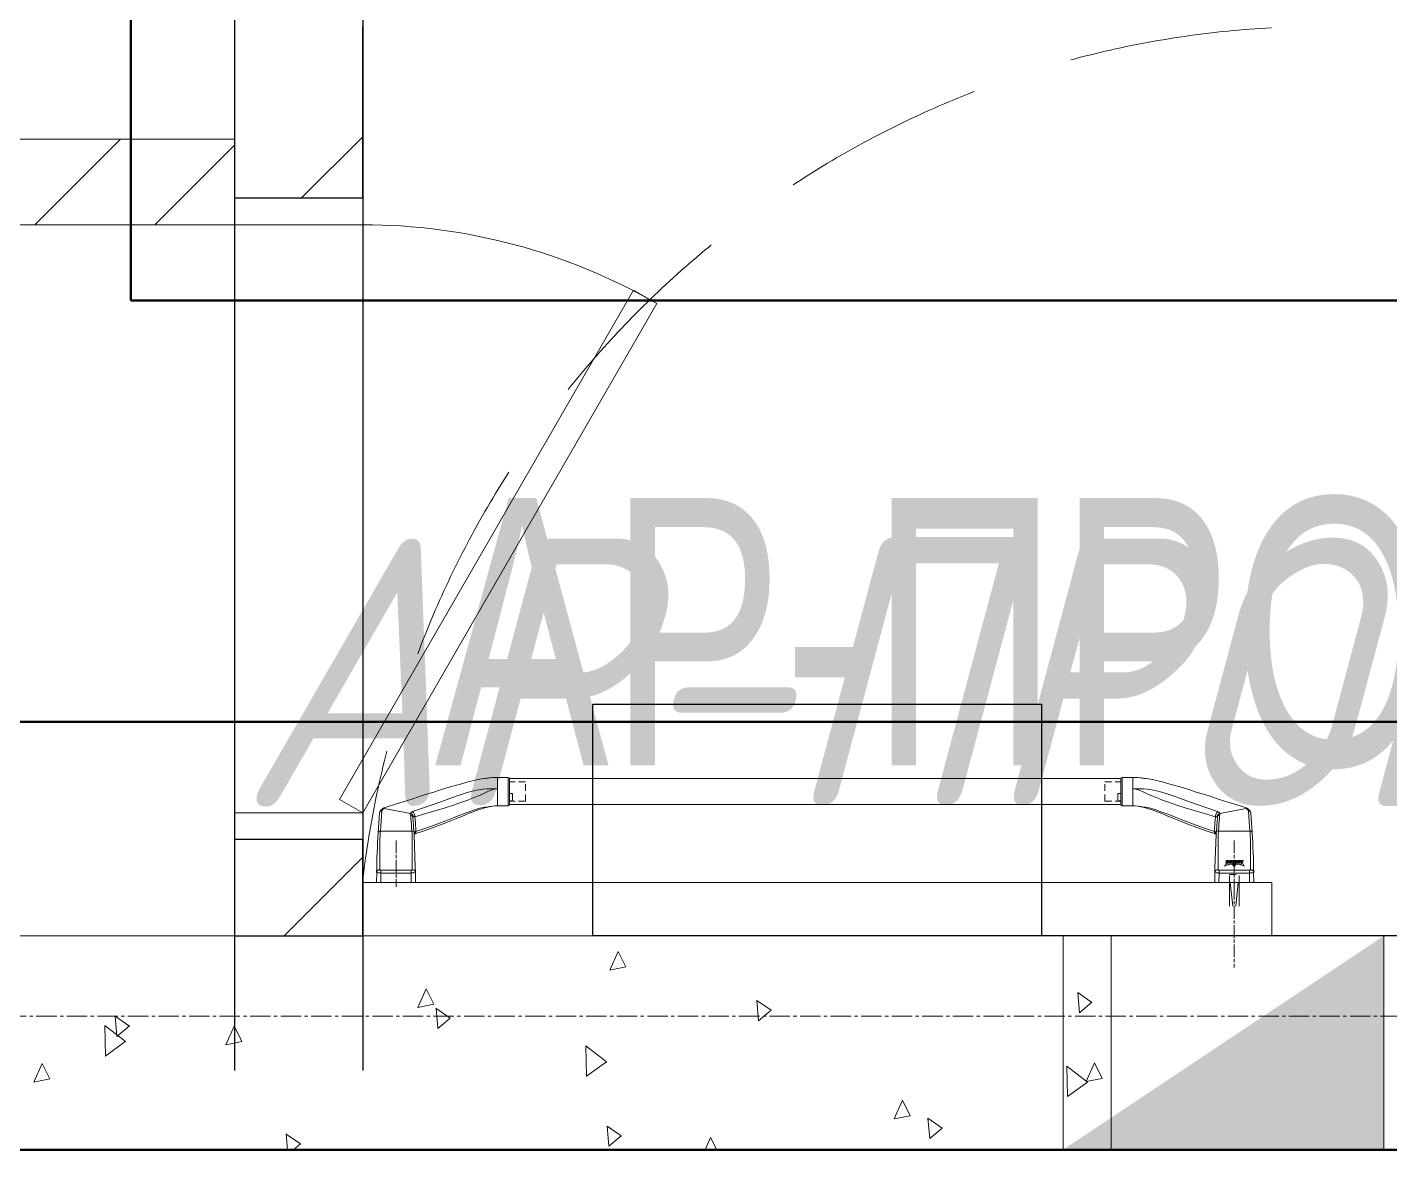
# Model space of a CAD drawing. Header units: millimetres. Extents: x -7155 to 483283, y -227682 to 148426.
# Drawn here: x 13306 to 14581, y 68575 to 69625 of the extents above; entities that cross this region are included whole.
import ezdxf
from ezdxf.enums import TextEntityAlignment as Align

# ---------------------------------------------------------------- set-up
doc = ezdxf.new("R2010")
doc.units = ezdxf.units.MM
for name, pattern in [('CENTER2', [28.575, 19.05, -3.175, 3.175, -3.175]), ('CENTERLINE', [30, 12, -1.5, 3, -1.5, 12]), ('DASHED', [19.05, 12.7, -6.35]), ('HIDDEN', [9.525, 6.35, -3.175])]:
    doc.linetypes.add(name, pattern=pattern)
for name, color, linetype, lineweight in [('АР_Двери_внутренние_антипаника', 7, 'Continuous', 0), ('АР_Стены кирпич', 32, 'Continuous', 25), ('АР_Стены ПЕНОблок', 52, 'Continuous', 20), ('АР_Штриховка', 8, 'Continuous', 0), ('Двери кабины', 252, 'Continuous', 0), ('СС_Отверстия', 72, 'Continuous', 9)]:
    doc.layers.add(name, color=color, linetype=linetype, lineweight=lineweight)
for name, color, linetype, lineweight, true_color in [('АР_Оси_РД_100', 7, 'Continuous', 0, 0x525252), ('МАГНИТЫ', 7, 'Continuous', 0, 0xd100d1), ('РД_Витраж_вн', 7, 'Continuous', 25, 0x148aff), ('РД_Оси_100', 7, 'Continuous', 0, 0x525252)]:
    doc.layers.add(name, color=color, linetype=linetype, lineweight=lineweight, true_color=true_color)
for name, color, linetype, lineweight, plot in [('КР_Балки-0.5', 60, 'Continuous', 50, False), ('РД_Проем', 230, 'Continuous', 0, False), ('РД_проем_инж перемыч_подсчет', 50, 'Continuous', 30, False)]:
    doc.layers.add(name, color=color, linetype=linetype, lineweight=lineweight, plot=plot)
doc.styles.add('Arial0', font='arial.ttf')
doc.styles.add('ккк', font='isocpeur.ttf', dxfattribs={"width": 0.85, "oblique": 15})

# ---------------------------------------------------------------- blocks, each defined once
blk = doc.blocks.new('СОШ_2200_АР_ОСИ_М100_28.05.24')
at = {"layer": 'АР_Оси_РД_100', "linetype": 'CENTER2'}
blk.add_lwpolyline([(95715.503, 68700), (-5454.958, 68700), (-5954.958, 68850)], dxfattribs=at)

msp = doc.modelspace()

# ---------------------------------------------------------------- hatches: boundary and pattern name
at = {"layer": 'СС_Отверстия', "linetype": 'Continuous', "lineweight": 5, "true_color": 0x000000}
for points in [[(14575, 68575), (14575, 68775), (14425, 68675)], [(14275, 68575), (14575, 68575), (14425, 68675)]]:
    msp.add_hatch(color=18, dxfattribs=at).paths.add_polyline_path(points, flags=0)

# ---------------------------------------------------------------- linework, layer by layer
at = {"color": 1, "lineweight": 50}
msp.add_lwpolyline([(27133, 71160), (27133, 69369), (13403, 69369), (13403, 88961)], dxfattribs=at)
at = {"layer": 'АР_Двери_внутренние_антипаника', "color": 18, "linetype": 'Continuous', "true_color": 0x000000}
for p, q in [((13714.5, 68917.9), (13711.4, 68917)), ((13717.3, 68918.6), (13714.5, 68917.9)), ((13719.5, 68919.2), (13717.3, 68918.6)), ((13721.4, 68919.6), (13719.5, 68919.2)), ((13723.6, 68920.2), (13721.4, 68919.6)), ((13726.4, 68920.8), (13723.6, 68920.2)), ((13729.7, 68921.5), (13726.4, 68920.8)), ((13733.4, 68922.1), (13729.7, 68921.5)), ((13734.7, 68922.3), (13733.4, 68922.1)), ((13736, 68922.5), (13734.7, 68922.3)), ((13737.2, 68922.6), (13736, 68922.5)), ((13738.3, 68922.7), (13737.2, 68922.6)), ((13739.4, 68922.9), (13738.3, 68922.7)), ((13741.4, 68923), (13739.4, 68922.9)), ((13746.2, 68923.1), (13741.4, 68923)), ((13746.2, 68912.5), (13746.2, 68923.1)), ((13756.2, 68923.1), (13746.2, 68923.1)), ((13756.2, 68923.1), (13746.2, 68923.1)), ((13756.2, 68912.5), (13756.2, 68923.1)), ((13757.2, 68922.1), (13757.2, 68911.9)), ((13757.2, 68922.1), (14329.2, 68922.1)), ((14329.2, 68922.1), (14329.2, 68911.9)), ((14330.2, 68912.5), (14330.2, 68923.1)), ((14330.2, 68923.1), (14340.2, 68923.1)), ((14330.2, 68923.1), (14340.2, 68923.1)), ((14340.2, 68923.1), (14345, 68923)), ((14340.2, 68912.5), (14340.2, 68923.1)), ((14345, 68923), (14346.9, 68922.9)), ((14346.9, 68922.9), (14348, 68922.7)), ((14348, 68922.7), (14349.2, 68922.6)), ((14349.2, 68922.6), (14350.4, 68922.5)), ((14350.4, 68922.5), (14351.6, 68922.3)), ((14351.6, 68922.3), (14353, 68922.1)), ((14353, 68922.1), (14356.7, 68921.5)), ((14356.7, 68921.5), (14359.9, 68920.8)), ((14359.9, 68920.8), (14362.7, 68920.2)), ((14362.7, 68920.2), (14365, 68919.6)), ((14365, 68919.6), (14366.9, 68919.2)), ((14366.9, 68919.2), (14369.1, 68918.6)), ((14369.1, 68918.6), (14371.8, 68917.9)), ((14371.8, 68917.9), (14375, 68917)), ((13674.8, 68905.8), (13667.9, 68903.6)), ((13681, 68907.8), (13674.8, 68905.8)), ((13686.6, 68909.5), (13681, 68907.8)), ((13691.7, 68911.1), (13686.6, 68909.5)), ((13697.8, 68913), (13691.7, 68911.1)), ((13703.1, 68914.6), (13697.8, 68913)), ((13701.5, 68903.6), (13708.5, 68906.1)), ((13707.6, 68915.9), (13703.1, 68914.6)), ((13711.4, 68917), (13707.6, 68915.9)), ((13708.5, 68906.1), (13715, 68908.2)), ((13715, 68908.2), (13721.1, 68910)), ((13721.1, 68910), (13726.8, 68911.3)), ((13729.2, 68906.4), (13724, 68904.3)), ((13726.8, 68911.3), (13732.3, 68912.1)), ((13733.9, 68908.5), (13729.2, 68906.4)), ((13732.3, 68912.1), (13736.2, 68912.4)), ((13737.1, 68909.9), (13733.9, 68908.5)), ((13736.2, 68912.4), (13739.8, 68912.5)), ((13740.1, 68911.3), (13737.1, 68909.9)), ((13739.8, 68912.5), (13743.1, 68912.5)), ((13743.1, 68912.2), (13740.1, 68911.3)), ((13746.2, 68912.5), (13743.1, 68912.2)), ((13743.1, 68912.5), (13746.2, 68912.5)), ((13746.2, 68896.8), (13746.2, 68912.5)), ((13756.2, 68896.7), (13756.2, 68912.5)), ((13757.2, 68911.9), (13757.2, 68897.7)), ((14329.2, 68911.9), (14329.2, 68897.7)), ((14330.2, 68896.7), (14330.2, 68912.5)), ((14340.2, 68912.5), (14343.2, 68912.2)), ((14343.3, 68912.5), (14340.2, 68912.5)), ((14340.2, 68896.8), (14340.2, 68912.5)), ((14343.2, 68912.2), (14346.3, 68911.3)), ((14346.6, 68912.5), (14343.3, 68912.5)), ((14346.3, 68911.3), (14349.3, 68909.9)), ((14350.2, 68912.4), (14346.6, 68912.5)), ((14349.3, 68909.9), (14352.5, 68908.5)), ((14354.1, 68912.1), (14350.2, 68912.4)), ((14352.5, 68908.5), (14357.2, 68906.4)), ((14359.5, 68911.3), (14354.1, 68912.1)), ((14357.2, 68906.4), (14362.4, 68904.3)), ((14365.3, 68910), (14359.5, 68911.3)), ((14371.4, 68908.2), (14365.3, 68910)), ((14377.9, 68906.1), (14371.4, 68908.2)), ((14375, 68917), (14378.8, 68915.9)), ((14384.9, 68903.6), (14377.9, 68906.1)), ((14378.8, 68915.9), (14383.3, 68914.6)), ((14383.3, 68914.6), (14388.5, 68913)), ((14388.5, 68913), (14394.7, 68911.1)), ((14394.7, 68911.1), (14399.7, 68909.5)), ((14399.7, 68909.5), (14405.3, 68907.8)), ((14405.3, 68907.8), (14411.6, 68905.8)), ((14411.6, 68905.8), (14418.5, 68903.6)), ((13636.6, 68892.2), (13635.9, 68890.7)), ((13638.4, 68893.9), (13636.6, 68892.2)), ((13638, 68892.3), (13637.8, 68891.7)), ((13638.6, 68893), (13638, 68892.3)), ((13640.1, 68894.8), (13638.4, 68893.9)), ((13638.5, 68894), (13638.4, 68893.9)), ((13639.3, 68894.2), (13638.5, 68894)), ((13640.1, 68894.1), (13638.6, 68893)), ((13640.1, 68894.1), (13639.3, 68894.2)), ((13642, 68895.4), (13640.1, 68894.8)), ((13664.6, 68889.4), (13640.1, 68894.1)), ((13651.5, 68898.4), (13642, 68895.4)), ((13660.1, 68901.1), (13651.5, 68898.4)), ((13667.9, 68903.6), (13660.1, 68901.1)), ((13666.7, 68891.2), (13676.8, 68894.6)), ((13676.8, 68894.6), (13685.9, 68897.8)), ((13688.6, 68892.2), (13679.2, 68889.4)), ((13685.9, 68897.8), (13694, 68900.8)), ((13697.1, 68894.7), (13688.6, 68892.2)), ((13694, 68900.8), (13701.5, 68903.6)), ((13704.8, 68897.2), (13697.1, 68894.7)), ((13711.8, 68899.7), (13704.8, 68897.2)), ((13718.2, 68902), (13711.8, 68899.7)), ((13724, 68904.3), (13718.2, 68902)), ((13718.8, 68890.8), (13724.6, 68892.8)), ((13723.3, 68891), (13727.1, 68892.4)), ((13724.6, 68892.8), (13729.7, 68894.3)), ((13727.1, 68892.4), (13731.2, 68893.8)), ((13729.7, 68894.3), (13734.3, 68895.3)), ((13731.2, 68893.8), (13735.6, 68895.1)), ((13734.3, 68895.3), (13737.4, 68895.7)), ((13735.6, 68895.1), (13740, 68896.1)), ((13737.4, 68895.7), (13740.3, 68896.2)), ((13739.9, 68896), (13741.4, 68896.3)), ((13741.4, 68896.3), (13743.7, 68896.6)), ((13746.2, 68896.7), (13743.7, 68896.6)), ((13746.2, 68896.7), (13746.2, 68896.8)), ((13746.2, 68896.7), (13756.2, 68896.7)), ((13757.2, 68897.7), (14329.2, 68897.7)), ((14340.2, 68896.7), (14330.2, 68896.7)), ((14340.2, 68896.7), (14340.2, 68896.8)), ((14340.2, 68896.7), (14342.6, 68896.6)), ((14345, 68896.3), (14342.6, 68896.6)), ((14346.5, 68896), (14345, 68896.3)), ((14349, 68895.7), (14346.1, 68896.2)), ((14350.8, 68895.1), (14346.3, 68896.1)), ((14352.1, 68895.3), (14349, 68895.7)), ((14355.1, 68893.8), (14350.8, 68895.1)), ((14356.7, 68894.3), (14352.1, 68895.3)), ((14359.3, 68892.4), (14355.1, 68893.8)), ((14361.8, 68892.8), (14356.7, 68894.3)), ((14363, 68891), (14359.3, 68892.4)), ((14367.5, 68890.8), (14361.8, 68892.8)), ((14362.4, 68904.3), (14368.2, 68902)), ((14368.2, 68902), (14374.5, 68899.7)), ((14374.5, 68899.7), (14381.6, 68897.2)), ((14381.6, 68897.2), (14389.3, 68894.7)), ((14392.4, 68900.8), (14384.9, 68903.6)), ((14389.3, 68894.7), (14397.8, 68892.2)), ((14400.5, 68897.8), (14392.4, 68900.8)), ((14397.8, 68892.2), (14407.2, 68889.4)), ((14409.5, 68894.6), (14400.5, 68897.8)), ((14419.6, 68891.2), (14409.5, 68894.6)), ((14418.5, 68903.6), (14426.2, 68901.1)), ((14421.8, 68889.4), (14446.3, 68894.1)), ((14426.2, 68901.1), (14434.8, 68898.4)), ((14434.8, 68898.4), (14444.4, 68895.4)), ((14444.4, 68895.4), (14446.3, 68894.8)), ((14446.3, 68894.8), (14448, 68893.9)), ((14446.3, 68894.1), (14447.1, 68894.2)), ((14446.3, 68894.1), (14447.8, 68893)), ((14447.1, 68894.2), (14447.9, 68894)), ((14447.8, 68893), (14448.4, 68892.3)), ((14447.9, 68894), (14447.9, 68893.9)), ((14448, 68893.9), (14449.8, 68892.2)), ((14448.4, 68892.3), (14448.6, 68891.7)), ((14449.8, 68892.2), (14450.4, 68890.7)), ((13634.6, 68872), (13635.1, 68880.8)), ((13635.1, 68880.8), (13635.8, 68890.1)), ((13635.9, 68890.7), (13635.8, 68890.4)), ((13635.8, 68890.4), (13635.8, 68890.1)), ((13636.4, 68891.2), (13635.9, 68890.7)), ((13637, 68891.6), (13636.4, 68891.2)), ((13637.8, 68891.7), (13636.5, 68873)), ((13637.8, 68891.7), (13637, 68891.6)), ((13664.4, 68889), (13664.5, 68889.2)), ((13664.6, 68888.5), (13664.4, 68889)), ((13664.5, 68889.2), (13664.6, 68889.4)), ((13664.6, 68889.4), (13665.4, 68890.3)), ((13664.6, 68889.4), (13665.6, 68889)), ((13664.8, 68888.1), (13664.6, 68888.5)), ((13664.8, 68888), (13664.8, 68888.1)), ((13664.8, 68888.1), (13664.8, 68888.1)), ((13664.8, 68888.1), (13664.8, 68888.1)), ((13664.8, 68888.1), (13664.8, 68888.1)), ((13664.8, 68888.1), (13664.8, 68888.1)), ((13664.8, 68888.1), (13664.8, 68888.1)), ((13664.8, 68888.1), (13664.8, 68888.1)), ((13664.8, 68888.1), (13664.8, 68888.1)), ((13664.8, 68888.1), (13664.8, 68888.1)), ((13664.8, 68888.1), (13664.8, 68888.1)), ((13664.8, 68888.1), (13664.8, 68888.1)), ((13664.8, 68888.1), (13664.8, 68888.1)), ((13664.8, 68888.1), (13664.8, 68888.1)), ((13664.8, 68888.1), (13664.8, 68888.1)), ((13664.9, 68887.9), (13664.8, 68888)), ((13664.9, 68887.8), (13664.9, 68887.9)), ((13665.1, 68884.9), (13664.9, 68887.8)), ((13664.9, 68887.8), (13665.6, 68887.7)), ((13665.3, 68882), (13665.1, 68884.9)), ((13665.5, 68879.2), (13665.3, 68882)), ((13665.4, 68890.3), (13665.9, 68890.8)), ((13665.6, 68889), (13666.5, 68888.2)), ((13665.6, 68887.7), (13666.3, 68887.3)), ((13665.9, 68890.8), (13666.7, 68891.2)), ((13666.3, 68887.3), (13666.7, 68886.8)), ((13666.5, 68888.2), (13667.1, 68887.2)), ((13666.7, 68891.2), (13667.5, 68890.4)), ((13666.7, 68886.8), (13666.9, 68886.2)), ((13667, 68886.2), (13666.9, 68886.3)), ((13666.9, 68886.3), (13666.9, 68886.2)), ((13667.2, 68886.2), (13667, 68886.2)), ((13667.1, 68887.2), (13667.3, 68886.3)), ((13667.3, 68886.3), (13667.2, 68886.2)), ((13667.2, 68886.2), (13667.2, 68886.2)), ((13667.5, 68886.4), (13667.3, 68886.3)), ((13667.5, 68890.4), (13668.2, 68889.1)), ((13668, 68886.3), (13667.5, 68886.4)), ((13668.4, 68886.2), (13668, 68886.3)), ((13668.2, 68889.1), (13668.7, 68887.6)), ((13668.6, 68886.2), (13668.4, 68886.2)), ((13668.9, 68886.2), (13668.6, 68886.2)), ((13668.7, 68887.6), (13668.9, 68886.2)), ((13679.2, 68889.4), (13668.9, 68886.2)), ((13668.9, 68886.2), (13668.9, 68886.2)), ((13668.9, 68886.2), (13669.3, 68880.6)), ((13669.3, 68880.6), (13669.7, 68873.1)), ((13680, 68876), (13689.3, 68879.4)), ((13689.3, 68879.4), (13697.8, 68882.6)), ((13691.9, 68878.4), (13697.8, 68880.7)), ((13697.8, 68882.6), (13705.5, 68885.6)), ((13697.8, 68880.7), (13703, 68882.8)), ((13703, 68882.8), (13707.7, 68884.7)), ((13705.5, 68885.6), (13712.5, 68888.4)), ((13707.7, 68884.7), (13711.8, 68886.4)), ((13711.8, 68886.4), (13715.4, 68887.9)), ((13712.5, 68888.4), (13718.8, 68890.8)), ((13715.4, 68887.9), (13719.7, 68889.6)), ((13719.7, 68889.6), (13723.3, 68891)), ((14366.7, 68889.6), (14363, 68891)), ((14370.9, 68887.9), (14366.7, 68889.6)), ((14373.9, 68888.4), (14367.5, 68890.8)), ((14374.6, 68886.4), (14370.9, 68887.9)), ((14380.9, 68885.6), (14373.9, 68888.4)), ((14378.7, 68884.7), (14374.6, 68886.4)), ((14383.3, 68882.8), (14378.7, 68884.7)), ((14388.6, 68882.6), (14380.9, 68885.6)), ((14388.5, 68880.7), (14383.3, 68882.8)), ((14394.4, 68878.4), (14388.5, 68880.7)), ((14397, 68879.4), (14388.6, 68882.6)), ((14406.4, 68876), (14397, 68879.4)), ((14407.2, 68889.4), (14417.5, 68886.2)), ((14417.1, 68880.6), (14416.7, 68873.1)), ((14417.5, 68886.2), (14417.1, 68880.6)), ((14417.7, 68887.6), (14417.5, 68886.2)), ((14417.5, 68886.2), (14417.5, 68886.2)), ((14417.5, 68886.2), (14417.7, 68886.2)), ((14418.2, 68889.1), (14417.7, 68887.6)), ((14417.7, 68886.2), (14418, 68886.2)), ((14418, 68886.2), (14418.4, 68886.3)), ((14418.9, 68890.4), (14418.2, 68889.1)), ((14418.4, 68886.3), (14418.9, 68886.4)), ((14419.6, 68891.2), (14418.9, 68890.4)), ((14418.9, 68886.4), (14419, 68886.3)), ((14419.3, 68887.2), (14419, 68886.3)), ((14419, 68886.3), (14419.1, 68886.2)), ((14419.1, 68886.2), (14419.2, 68886.2)), ((14419.2, 68886.2), (14419.4, 68886.2)), ((14419.9, 68888.2), (14419.3, 68887.2)), ((14419.4, 68886.2), (14419.5, 68886.3)), ((14419.6, 68886.8), (14419.5, 68886.2)), ((14419.5, 68886.3), (14419.5, 68886.2)), ((14420.5, 68890.8), (14419.6, 68891.2)), ((14420.1, 68887.3), (14419.6, 68886.8)), ((14420.8, 68889), (14419.9, 68888.2)), ((14420.8, 68887.7), (14420.1, 68887.3)), ((14421, 68890.3), (14420.5, 68890.8)), ((14421.8, 68889.4), (14420.8, 68889)), ((14421.5, 68887.8), (14420.8, 68887.7)), ((14420.9, 68879.2), (14421.1, 68882)), ((14421.8, 68889.4), (14421, 68890.3)), ((14421.1, 68882), (14421.3, 68884.9)), ((14421.3, 68884.9), (14421.5, 68887.8)), ((14421.5, 68888), (14421.6, 68888.1)), ((14421.5, 68887.9), (14421.5, 68888)), ((14421.5, 68887.8), (14421.5, 68887.9)), ((14421.6, 68888.1), (14421.8, 68888.5)), ((14421.6, 68888.1), (14421.6, 68888.1)), ((14421.6, 68888.1), (14421.6, 68888.1)), ((14421.6, 68888.1), (14421.6, 68888.1)), ((14421.6, 68888.1), (14421.6, 68888.1)), ((14421.6, 68888.1), (14421.6, 68888.1)), ((14421.6, 68888.1), (14421.6, 68888.1)), ((14421.6, 68888.1), (14421.6, 68888.1)), ((14421.6, 68888.1), (14421.6, 68888.1)), ((14421.6, 68888.1), (14421.6, 68888.1)), ((14421.6, 68888.1), (14421.6, 68888.1)), ((14421.6, 68888.1), (14421.6, 68888.1)), ((14421.6, 68888.1), (14421.6, 68888.1)), ((14421.6, 68888.1), (14421.6, 68888.1)), ((14421.9, 68889.2), (14421.8, 68889.4)), ((14421.8, 68888.5), (14421.9, 68889)), ((14421.9, 68889), (14421.9, 68889.2)), ((14448.6, 68891.7), (14449.3, 68891.6)), ((14448.6, 68891.7), (14449.9, 68873)), ((14449.3, 68891.6), (14450, 68891.2)), ((14450, 68891.2), (14450.4, 68890.7)), ((14450.4, 68890.7), (14450.5, 68890.4)), ((14450.5, 68890.4), (14450.6, 68890.1)), ((14451.3, 68880.8), (14450.6, 68890.1)), ((14451.8, 68872), (14451.3, 68880.8)), ((13634.4, 68871.3), (13634.5, 68871.9)), ((13634.5, 68871.9), (13635, 68872.5)), ((13634.7, 68873.8), (13634.6, 68873.5)), ((13635, 68872.5), (13635.6, 68872.8)), ((13635.6, 68872.8), (13636.4, 68873)), ((13636.2, 68868.9), (13636.1, 68864.9)), ((13636.4, 68873), (13636.2, 68868.9)), ((13666, 68873), (13636.4, 68873)), ((13665.9, 68873), (13636.5, 68873)), ((13665.7, 68876.3), (13665.5, 68879.2)), ((13665.9, 68873), (13665.7, 68876.3)), ((13666.2, 68872.9), (13665.9, 68873)), ((13666.2, 68869.8), (13666, 68873)), ((13666, 68873), (13666.8, 68872.8)), ((13666.2, 68872.9), (13666.2, 68872.9)), ((13666.3, 68866.6), (13666.2, 68869.8)), ((13666.3, 68863.5), (13666.3, 68866.6)), ((13666.8, 68872.8), (13667.4, 68872.5)), ((13667.4, 68872.5), (13667.8, 68871.9)), ((13667.6, 68875.4), (13667.6, 68876)), ((13667.6, 68876), (13667.6, 68875.9)), ((13667.6, 68875.3), (13667.6, 68875.4)), ((13667.8, 68875.3), (13667.6, 68875.3)), ((13667.8, 68874.7), (13667.8, 68875.2)), ((13667.8, 68875.2), (13667.8, 68875.2)), ((13667.9, 68873.7), (13667.8, 68874.7)), ((13668, 68872.1), (13667.8, 68872.1)), ((13667.8, 68871.9), (13668, 68871.3)), ((13668, 68872.1), (13667.9, 68873.7)), ((13668.1, 68870.1), (13668, 68872.1)), ((13668, 68871.3), (13668.1, 68869.9)), ((13668.1, 68870.3), (13668.2, 68870.9)), ((13668.1, 68869.9), (13668.8, 68870.3)), ((13668.1, 68869.9), (13669.2, 68838.7)), ((13668.2, 68870.9), (13668.3, 68871)), ((13668.3, 68871), (13668.4, 68871.2)), ((13668.4, 68871.2), (13668.6, 68871.4)), ((13668.6, 68871.4), (13668.9, 68871.9)), ((13668.8, 68870.3), (13677.5, 68873.2)), ((13668.8, 68870.3), (13669.1, 68870.5)), ((13668.9, 68871.9), (13669.5, 68872.5)), ((13669.1, 68870.5), (13669.4, 68870.9)), ((13669.4, 68870.9), (13669.6, 68871.4)), ((13669.5, 68872.5), (13669.7, 68872.6)), ((13669.6, 68871.4), (13669.7, 68872.6)), ((13669.7, 68872.6), (13680, 68876)), ((13669.7, 68873.1), (13669.7, 68872.6)), ((13677.5, 68873.2), (13685.2, 68875.9)), ((13685.2, 68875.9), (13691.9, 68878.4)), ((14401.2, 68875.9), (14394.4, 68878.4)), ((14408.8, 68873.2), (14401.2, 68875.9)), ((14416.6, 68872.6), (14406.4, 68876)), ((14417.6, 68870.3), (14408.8, 68873.2)), ((14416.7, 68873.1), (14416.6, 68872.6)), ((14416.8, 68871.4), (14416.6, 68872.6)), ((14416.9, 68872.5), (14416.6, 68872.6)), ((14417, 68870.9), (14416.8, 68871.4)), ((14417.5, 68871.9), (14416.9, 68872.5)), ((14417.2, 68870.5), (14417, 68870.9)), ((14418.3, 68869.9), (14417.1, 68838.7)), ((14417.6, 68870.3), (14417.2, 68870.5)), ((14417.8, 68871.4), (14417.5, 68871.9)), ((14418.3, 68869.9), (14417.6, 68870.3)), ((14417.9, 68871.2), (14417.8, 68871.4)), ((14418.1, 68871), (14417.9, 68871.2)), ((14418.1, 68870.9), (14418.1, 68871)), ((14418.3, 68870.3), (14418.1, 68870.9)), ((14418.3, 68870.1), (14418.4, 68872.1)), ((14418.4, 68871.3), (14418.3, 68869.9)), ((14418.4, 68872.1), (14418.5, 68873.7)), ((14418.4, 68872.1), (14418.6, 68872.1)), ((14418.5, 68871.9), (14418.4, 68871.3)), ((14418.5, 68874.7), (14418.6, 68875.2)), ((14418.5, 68873.7), (14418.5, 68874.7)), ((14419, 68872.5), (14418.5, 68871.9)), ((14418.6, 68875.3), (14418.7, 68875.3)), ((14418.6, 68875.2), (14418.6, 68875.2)), ((14418.7, 68875.3), (14418.8, 68875.4)), ((14418.8, 68875.4), (14418.8, 68876)), ((14418.8, 68876), (14418.8, 68875.9)), ((14419.6, 68872.8), (14419, 68872.5)), ((14420.4, 68873), (14419.6, 68872.8)), ((14420, 68863.5), (14420.1, 68866.6)), ((14420.1, 68872.9), (14420.2, 68872.9)), ((14420.1, 68866.6), (14420.2, 68869.8)), ((14420.2, 68869.8), (14420.4, 68873)), ((14420.2, 68872.9), (14420.5, 68873)), ((14420.4, 68873), (14450, 68873)), ((14420.5, 68873), (14420.7, 68876.3)), ((14420.5, 68873), (14449.9, 68873)), ((14420.7, 68876.3), (14420.9, 68879.2)), ((14450, 68873), (14450.2, 68868.9)), ((14450.8, 68872.8), (14450, 68873)), ((14450.2, 68868.9), (14450.3, 68864.9)), ((14451.4, 68872.5), (14450.8, 68872.8)), ((14451.8, 68871.9), (14451.4, 68872.5)), ((14451.7, 68873.8), (14451.7, 68873.5)), ((14452, 68871.3), (14451.8, 68871.9)), ((13636.1, 68864.9), (13636, 68861.2)), ((13636, 68861.2), (13636, 68857)), ((13636, 68857), (13636, 68853.1)), ((13666.4, 68860.6), (13666.3, 68863.5)), ((13666.4, 68857.3), (13666.4, 68860.6)), ((13666.4, 68853.4), (13666.4, 68857.3)), ((14420, 68860.6), (14420, 68863.5)), ((14420, 68857.3), (14420, 68860.6)), ((14420, 68853.4), (14420, 68857.3)), ((14450.3, 68864.9), (14450.4, 68861.2)), ((14450.4, 68861.2), (14450.4, 68857)), ((14450.4, 68857), (14450.4, 68853.1)), ((13636, 68853.1), (13636, 68848.4)), ((13636, 68848.4), (13636, 68844.7)), ((13636, 68844.7), (13636, 68840.5)), ((13666.4, 68848.7), (13666.4, 68853.4)), ((13666.4, 68844.8), (13666.4, 68848.7)), ((13666.4, 68840.5), (13666.4, 68844.8)), ((14420, 68848.7), (14420, 68853.4)), ((14420, 68844.8), (14420, 68848.7)), ((14420, 68840.5), (14420, 68844.8)), ((14426, 68840.3), (14427.5, 68843.4)), ((14428.2, 68841.2), (14426, 68840.3)), ((14427.5, 68843.4), (14428.7, 68843.4)), ((14427.6, 68845.5), (14429.2, 68845.5)), ((14427.6, 68843.8), (14427.6, 68845.5)), ((14429.2, 68843.8), (14427.6, 68843.8)), ((14427.6, 68843.6), (14427.6, 68843.8)), ((14429.2, 68843.6), (14427.6, 68843.6)), ((14428.7, 68843.4), (14427.9, 68841.9)), ((14427.9, 68841.9), (14429.8, 68842.4)), ((14428.7, 68843.2), (14428.1, 68842)), ((14430.7, 68841.8), (14428.2, 68841.2)), ((14430.7, 68841.6), (14428.2, 68841)), ((14428.4, 68845.2), (14429.1, 68845.2)), ((14428.4, 68844.2), (14428.4, 68845.2)), ((14428.4, 68845), (14429.1, 68845)), ((14429.1, 68844.2), (14428.4, 68844.2)), ((14428.7, 68843.2), (14428.7, 68843.4)), ((14429.1, 68845), (14429.1, 68845.2)), ((14429.1, 68845.2), (14429.1, 68845.2)), ((14429.1, 68845.2), (14429.2, 68845.2)), ((14429.1, 68845), (14429.1, 68844.9)), ((14429.1, 68844.9), (14429.2, 68844.9)), ((14429.2, 68844.2), (14429.1, 68844.2)), ((14429.1, 68844.2), (14429.1, 68844.2)), ((14429.2, 68845.5), (14429.3, 68845.5)), ((14429.2, 68845.2), (14429.3, 68845.2)), ((14429.2, 68844.9), (14429.3, 68844.9)), ((14429.3, 68844.2), (14429.2, 68844.2)), ((14429.3, 68843.8), (14429.2, 68843.8)), ((14429.2, 68843.6), (14429.2, 68843.8)), ((14429.3, 68843.6), (14429.2, 68843.6)), ((14429.3, 68845.5), (14429.5, 68845.5)), ((14429.3, 68845.2), (14429.3, 68845.1)), ((14429.3, 68845.1), (14429.4, 68845.1)), ((14429.3, 68844.9), (14429.3, 68844.9)), ((14429.3, 68844.9), (14429.4, 68844.9)), ((14429.4, 68844.3), (14429.3, 68844.2)), ((14429.3, 68844.2), (14429.3, 68844.2)), ((14429.5, 68843.8), (14429.3, 68843.8)), ((14429.5, 68843.6), (14429.3, 68843.6)), ((14429.4, 68845.1), (14429.4, 68845.1)), ((14429.4, 68845.1), (14429.4, 68845)), ((14429.4, 68845), (14429.4, 68845)), ((14429.4, 68845), (14429.5, 68845)), ((14429.4, 68844.9), (14429.4, 68844.8)), ((14429.4, 68844.8), (14429.4, 68844.8)), ((14429.4, 68844.8), (14429.4, 68844.8)), ((14429.4, 68844.8), (14429.5, 68844.7)), ((14429.5, 68844.4), (14429.4, 68844.3)), ((14429.4, 68844.3), (14429.4, 68844.3)), ((14429.4, 68844.3), (14429.4, 68844.3)), ((14429.5, 68845.5), (14429.7, 68845.4)), ((14429.5, 68844.7), (14429.5, 68845)), ((14429.5, 68845), (14429.5, 68844.4)), ((14429.6, 68843.9), (14429.5, 68843.8)), ((14429.6, 68843.6), (14429.5, 68843.6)), ((14429.8, 68843.9), (14429.6, 68843.9)), ((14429.8, 68843.7), (14429.6, 68843.6)), ((14429.7, 68845.4), (14429.8, 68845.4)), ((14429.8, 68845.4), (14429.9, 68845.3)), ((14429.9, 68844), (14429.8, 68843.9)), ((14429.9, 68843.8), (14429.8, 68843.7)), ((14429.8, 68842.4), (14431.7, 68842.7)), ((14429.9, 68845.3), (14430, 68845.2)), ((14430, 68844.1), (14429.9, 68844)), ((14430, 68843.8), (14429.9, 68843.8)), ((14430, 68845.2), (14430.1, 68845.1)), ((14430.1, 68844.2), (14430, 68844.1)), ((14430.1, 68843.9), (14430, 68843.8)), ((14430.1, 68845.1), (14430.1, 68845)), ((14430.1, 68845), (14430.1, 68844.4)), ((14430.1, 68844.1), (14430.1, 68844.4)), ((14430.1, 68844.4), (14430.1, 68844.3)), ((14430.1, 68844.3), (14430.1, 68844.2)), ((14430.1, 68844.1), (14430.1, 68844)), ((14430.1, 68844), (14430.1, 68843.9)), ((14430.6, 68845.1), (14430.7, 68845.2)), ((14430.6, 68845), (14430.6, 68845.1)), ((14430.6, 68844.4), (14430.6, 68845)), ((14430.6, 68844.1), (14430.6, 68844.4)), ((14430.6, 68844.2), (14430.6, 68844.4)), ((14430.7, 68844.1), (14430.6, 68844.2)), ((14430.6, 68844), (14430.6, 68844.1)), ((14430.7, 68843.9), (14430.6, 68844)), ((14430.7, 68845.2), (14430.8, 68845.3)), ((14430.8, 68844), (14430.7, 68844.1)), ((14430.8, 68843.8), (14430.7, 68843.9)), ((14433.2, 68842.1), (14430.7, 68841.8)), ((14433.2, 68841.9), (14430.7, 68841.6)), ((14430.8, 68845.3), (14430.9, 68845.3)), ((14430.9, 68844), (14430.8, 68844)), ((14430.9, 68843.7), (14430.8, 68843.8)), ((14430.9, 68845.3), (14431, 68845.4)), ((14431.1, 68843.9), (14430.9, 68844)), ((14431.1, 68843.7), (14430.9, 68843.7)), ((14431, 68845.4), (14431.1, 68845.5)), ((14431.1, 68845.5), (14431.3, 68845.5)), ((14431.2, 68843.8), (14431.1, 68843.9)), ((14431.2, 68843.6), (14431.1, 68843.7)), ((14431.4, 68843.8), (14431.2, 68843.8)), ((14431.4, 68843.6), (14431.2, 68843.6)), ((14431.3, 68845.5), (14431.4, 68845.5)), ((14431.4, 68845.5), (14431.6, 68845.5)), ((14431.4, 68845), (14431.5, 68845.1)), ((14431.4, 68844.4), (14431.4, 68845)), ((14431.4, 68845), (14431.4, 68845)), ((14431.4, 68845), (14431.4, 68845)), ((14431.4, 68844.8), (14431.5, 68844.9)), ((14431.4, 68844.7), (14431.4, 68844.8)), ((14431.4, 68844.8), (14431.4, 68844.8)), ((14431.4, 68844.3), (14431.4, 68844.4)), ((14431.5, 68844.2), (14431.4, 68844.3)), ((14431.4, 68844.3), (14431.4, 68844.3)), ((14431.4, 68844.3), (14431.4, 68844.3)), ((14431.6, 68843.8), (14431.4, 68843.8)), ((14431.6, 68843.6), (14431.4, 68843.6)), ((14431.5, 68845.1), (14431.5, 68845.1)), ((14431.5, 68845.1), (14431.6, 68845.1)), ((14431.5, 68844.9), (14431.5, 68844.9)), ((14431.5, 68844.9), (14431.6, 68844.9)), ((14431.6, 68844.2), (14431.5, 68844.2)), ((14431.5, 68844.2), (14431.5, 68844.2)), ((14431.6, 68845.5), (14432.2, 68845.5)), ((14431.6, 68845.1), (14431.6, 68845.2)), ((14431.6, 68845.2), (14431.7, 68845.2)), ((14431.6, 68844.9), (14431.6, 68844.9)), ((14431.6, 68844.9), (14431.7, 68844.9)), ((14431.7, 68844.2), (14431.6, 68844.2)), ((14431.6, 68843.6), (14431.6, 68843.8)), ((14432.2, 68843.8), (14431.6, 68843.8)), ((14432.2, 68843.6), (14431.6, 68843.6)), ((14431.7, 68845.2), (14431.8, 68845.2)), ((14431.7, 68844.9), (14431.8, 68845)), ((14431.8, 68844.2), (14431.7, 68844.2)), ((14431.7, 68844.2), (14431.7, 68844.2)), ((14431.7, 68842.7), (14433.7, 68842.9)), ((14431.8, 68845), (14431.8, 68845.2)), ((14431.8, 68845.2), (14432, 68845.2)), ((14431.8, 68845), (14432, 68845)), ((14432, 68844.2), (14431.8, 68844.2)), ((14432, 68845), (14432, 68845.2)), ((14432, 68845.2), (14432, 68845.2)), ((14432, 68845.2), (14432.1, 68845.2)), ((14432, 68845), (14432, 68844.9)), ((14432, 68844.9), (14432.1, 68844.9)), ((14432.1, 68844.2), (14432, 68844.2)), ((14432.1, 68845.2), (14432.2, 68845.2)), ((14432.1, 68844.9), (14432.2, 68844.9)), ((14432.2, 68844.2), (14432.1, 68844.2)), ((14432.1, 68844.2), (14432.1, 68844.2)), ((14432.2, 68845.5), (14432.4, 68845.5)), ((14432.2, 68845.2), (14432.2, 68845.1)), ((14432.2, 68845.1), (14432.3, 68845.1)), ((14432.2, 68844.9), (14432.2, 68844.9)), ((14432.2, 68844.9), (14432.3, 68844.9)), ((14432.3, 68844.2), (14432.2, 68844.2)), ((14432.3, 68843.8), (14432.2, 68843.8)), ((14432.2, 68843.6), (14432.2, 68843.8)), ((14432.3, 68843.6), (14432.2, 68843.6)), ((14432.3, 68845.1), (14432.3, 68845.1)), ((14432.3, 68845.1), (14432.4, 68845)), ((14432.3, 68844.9), (14432.3, 68844.8)), ((14432.3, 68844.8), (14432.4, 68844.8)), ((14432.4, 68844.3), (14432.3, 68844.3)), ((14432.3, 68844.3), (14432.3, 68844.3)), ((14432.3, 68844.3), (14432.3, 68844.2)), ((14432.5, 68843.8), (14432.3, 68843.8)), ((14432.5, 68843.6), (14432.3, 68843.6)), ((14432.4, 68845.5), (14432.5, 68845.5)), ((14432.4, 68844.7), (14432.4, 68845)), ((14432.4, 68845), (14432.4, 68844.4)), ((14432.4, 68845), (14432.4, 68845)), ((14432.4, 68845), (14432.4, 68845)), ((14432.4, 68844.8), (14432.4, 68844.8)), ((14432.4, 68844.8), (14432.4, 68844.7)), ((14432.4, 68844.4), (14432.4, 68844.3)), ((14432.5, 68845.5), (14432.7, 68845.4)), ((14432.7, 68843.9), (14432.5, 68843.8)), ((14432.7, 68843.6), (14432.5, 68843.6)), ((14432.7, 68845.4), (14432.9, 68845.4)), ((14432.8, 68843.9), (14432.7, 68843.9)), ((14432.8, 68843.7), (14432.7, 68843.6)), ((14432.9, 68844), (14432.8, 68843.9)), ((14432.9, 68843.8), (14432.8, 68843.7)), ((14432.9, 68845.4), (14433, 68845.3)), ((14433, 68844.1), (14432.9, 68844)), ((14433, 68843.8), (14432.9, 68843.8)), ((14433, 68845.3), (14433.1, 68845.2)), ((14433.1, 68844.2), (14433, 68844.1)), ((14433.1, 68843.9), (14433, 68843.8)), ((14433.1, 68845.2), (14433.1, 68845.1)), ((14433.1, 68845.1), (14433.1, 68845)), ((14433.1, 68845), (14433.1, 68844.4)), ((14433.1, 68844.4), (14433.1, 68844.3)), ((14433.1, 68844.1), (14433.1, 68844.4)), ((14433.1, 68844.3), (14433.1, 68844.2)), ((14433.1, 68844.1), (14433.1, 68844)), ((14433.1, 68844), (14433.1, 68843.9)), ((14433.2, 68841.9), (14433.2, 68842.1)), ((14435.2, 68840.2), (14433.2, 68842.1)), ((14435.2, 68840), (14433.2, 68841.9)), ((14433.7, 68843.8), (14433.7, 68845.5)), ((14433.7, 68845.5), (14434.3, 68845.5)), ((14435.2, 68843.8), (14433.7, 68843.8)), ((14433.7, 68843.6), (14433.7, 68843.8)), ((14435.2, 68843.6), (14433.7, 68843.6)), ((14433.7, 68842.9), (14435.2, 68841.5)), ((14434.3, 68845.5), (14434.3, 68844.8)), ((14434.3, 68844.8), (14434.8, 68844.8)), ((14434.3, 68844.5), (14435, 68844.5)), ((14434.3, 68844.1), (14434.3, 68844.5)), ((14434.3, 68844.3), (14435, 68844.3)), ((14435, 68844.1), (14434.3, 68844.1)), ((14434.8, 68844.8), (14435.3, 68845.5)), ((14435, 68844.3), (14435, 68844.5)), ((14435, 68844.5), (14435, 68844.5)), ((14435, 68844.5), (14435.1, 68844.5)), ((14435, 68844.3), (14435, 68844.3)), ((14435, 68844.3), (14435.1, 68844.3)), ((14435.1, 68844.1), (14435, 68844.1)), ((14435, 68844.1), (14435, 68844.1)), ((14435.1, 68844.5), (14435.1, 68844.5)), ((14435.1, 68844.5), (14435.2, 68844.5)), ((14435.1, 68844.3), (14435.1, 68844.3)), ((14435.1, 68844.3), (14435.2, 68844.3)), ((14435.2, 68844.2), (14435.1, 68844.2)), ((14435.1, 68844.2), (14435.1, 68844.1)), ((14435.1, 68844.1), (14435.1, 68844.1)), ((14435.2, 68844.5), (14435.2, 68844.5)), ((14435.2, 68844.5), (14435.2, 68844.4)), ((14435.2, 68844.4), (14435.2, 68844.4)), ((14435.2, 68844.4), (14435.3, 68844.4)), ((14435.2, 68844.3), (14435.2, 68844.2)), ((14435.3, 68844.3), (14435.2, 68844.3)), ((14435.2, 68844.3), (14435.2, 68844.2)), ((14435.2, 68844.2), (14435.2, 68844.2)), ((14435.2, 68844.2), (14435.2, 68844.2)), ((14435.2, 68844.2), (14435.2, 68844.2)), ((14435.2, 68843.6), (14435.2, 68843.8)), ((14435.4, 68843.8), (14435.2, 68843.8)), ((14435.4, 68843.6), (14435.2, 68843.6)), ((14435.2, 68841.5), (14436.6, 68842.9)), ((14437.1, 68842.1), (14435.2, 68840.2)), ((14437.1, 68841.9), (14435.2, 68840)), ((14435.3, 68845.5), (14436.2, 68845.5)), ((14435.3, 68844.3), (14435.3, 68844.4)), ((14435.3, 68844.4), (14435.3, 68844.3)), ((14435.5, 68843.8), (14435.4, 68843.8)), ((14435.5, 68843.6), (14435.4, 68843.6)), ((14435.7, 68843.9), (14435.5, 68843.8)), ((14435.7, 68843.6), (14435.5, 68843.6)), ((14436.2, 68845.5), (14435.6, 68844.8)), ((14435.6, 68844.8), (14435.7, 68844.7)), ((14436.2, 68845.3), (14435.7, 68844.7)), ((14435.7, 68844.7), (14435.8, 68844.7)), ((14435.8, 68843.9), (14435.7, 68843.9)), ((14435.8, 68843.7), (14435.7, 68843.6)), ((14435.8, 68844.7), (14435.9, 68844.6)), ((14435.9, 68844), (14435.8, 68843.9)), ((14435.9, 68843.8), (14435.8, 68843.7)), ((14435.9, 68844.6), (14436, 68844.5)), ((14436, 68844.1), (14435.9, 68844)), ((14436, 68843.8), (14435.9, 68843.8)), ((14436, 68844.5), (14436.1, 68844.4)), ((14436.1, 68844.3), (14436, 68844.2)), ((14436, 68844.2), (14436, 68844.1)), ((14436.1, 68844), (14436, 68843.9)), ((14436, 68843.9), (14436, 68843.8)), ((14436.1, 68844.4), (14436.1, 68844.3)), ((14436.1, 68844.3), (14436.1, 68844.3)), ((14436.1, 68844.1), (14436.1, 68844)), ((14436.2, 68845.3), (14436.2, 68845.5)), ((14436.6, 68842.9), (14438.6, 68842.7)), ((14436.7, 68845.5), (14437.4, 68845.5)), ((14436.7, 68843.8), (14436.7, 68845.5)), ((14436.7, 68843.6), (14436.7, 68843.8)), ((14437.9, 68843.8), (14436.7, 68843.8)), ((14437.9, 68843.6), (14436.7, 68843.6)), ((14437.1, 68841.9), (14437.1, 68842.1)), ((14439.7, 68841.8), (14437.1, 68842.1)), ((14439.7, 68841.6), (14437.1, 68841.9)), ((14437.4, 68845.5), (14437.4, 68844.4)), ((14437.4, 68844.4), (14437.7, 68844.4)), ((14437.7, 68844.4), (14438.1, 68845.5)), ((14438.3, 68844.8), (14437.9, 68843.8)), ((14438.3, 68844.5), (14437.9, 68843.6)), ((14437.9, 68843.6), (14437.9, 68843.8)), ((14438.1, 68845.5), (14438.8, 68845.5)), ((14438.3, 68844.5), (14438.3, 68844.8)), ((14438.6, 68844.8), (14438.3, 68844.8)), ((14438.6, 68844.5), (14438.3, 68844.5)), ((14438.6, 68844.5), (14438.6, 68844.8)), ((14439, 68843.8), (14438.6, 68844.8)), ((14439, 68843.6), (14438.6, 68844.5)), ((14438.6, 68842.7), (14440.6, 68842.4)), ((14438.8, 68845.5), (14439.3, 68844.4)), ((14440.3, 68843.8), (14439, 68843.8)), ((14439, 68843.6), (14439, 68843.8)), ((14440.3, 68843.6), (14439, 68843.6)), ((14439.3, 68844.4), (14439.5, 68844.4)), ((14439.5, 68844.4), (14439.5, 68845.5)), ((14439.5, 68845.5), (14440.3, 68845.5)), ((14442.2, 68841.2), (14439.7, 68841.8)), ((14442.2, 68841), (14439.7, 68841.6)), ((14440.3, 68845.5), (14440.3, 68843.8)), ((14440.3, 68843.6), (14440.3, 68843.8)), ((14440.6, 68842.4), (14442.4, 68841.9)), ((14440.7, 68845.5), (14441.5, 68845.5)), ((14441.4, 68843.8), (14440.7, 68845.5)), ((14440.7, 68845.3), (14440.7, 68845.5)), ((14441.4, 68843.6), (14440.7, 68845.3)), ((14442.9, 68843.8), (14441.4, 68843.8)), ((14441.4, 68843.6), (14441.4, 68843.8)), ((14442.9, 68843.6), (14441.4, 68843.6)), ((14441.5, 68845.5), (14441.6, 68845.2)), ((14441.6, 68845.2), (14442.7, 68845.2)), ((14441.7, 68844.9), (14442.6, 68844.9)), ((14441.9, 68844.3), (14441.7, 68844.9)), ((14442.4, 68841.9), (14441.7, 68843.4)), ((14441.7, 68843.2), (14441.7, 68843.4)), ((14441.7, 68843.4), (14442.8, 68843.4)), ((14442.3, 68842), (14441.7, 68843.2)), ((14441.8, 68844.7), (14442.5, 68844.7)), ((14442.4, 68844.3), (14441.9, 68844.3)), ((14444.4, 68840.3), (14442.2, 68841.2)), ((14442.6, 68844.9), (14442.4, 68844.3)), ((14442.7, 68845.2), (14442.8, 68845.5)), ((14442.8, 68845.5), (14443.6, 68845.5)), ((14442.8, 68843.4), (14444.4, 68840.3)), ((14443.6, 68845.5), (14442.9, 68843.8)), ((14443.6, 68845.3), (14442.9, 68843.6)), ((14442.9, 68843.6), (14442.9, 68843.8)), ((14443.6, 68845.3), (14443.6, 68845.5)), ((14450.4, 68853.1), (14450.4, 68848.4)), ((14450.4, 68848.4), (14450.4, 68844.7)), ((14450.4, 68844.7), (14450.4, 68840.5)), ((13632.9, 68825), (13633.1, 68834.4)), ((13633.3, 68835.3), (13633.1, 68834.4)), ((13633.3, 68834.2), (13633.1, 68834.4)), ((13633.5, 68835.8), (13633.3, 68835.3)), ((13634.1, 68834), (13633.3, 68834.2)), ((13633.9, 68836.2), (13633.5, 68835.8)), ((13634.4, 68836.5), (13633.9, 68836.2)), ((13634.8, 68833.9), (13634.1, 68834)), ((13634.9, 68836.7), (13634.4, 68836.5)), ((13635.5, 68833.8), (13634.8, 68833.9)), ((13636, 68836.9), (13634.9, 68836.7)), ((13636.3, 68833.8), (13635.5, 68833.8)), ((13636, 68840.5), (13636, 68836.9)), ((13636, 68836.9), (13636, 68836.6)), ((13636, 68836.6), (13636.3, 68836.4)), ((13636.3, 68836.4), (13636.6, 68836.3)), ((13637, 68833.7), (13636.3, 68833.8)), ((13636.6, 68836.3), (13636.8, 68836.3)), ((13636.8, 68836.3), (13637, 68836.3)), ((13637, 68833.7), (13636.9, 68825)), ((13637, 68836.3), (13665.3, 68836.3)), ((13637, 68833.7), (13637, 68836.3)), ((13665.3, 68833.7), (13637, 68833.7)), ((13665.3, 68833.7), (13665.3, 68836.3)), ((13665.3, 68836.3), (13665.5, 68836.3)), ((13666.1, 68833.8), (13665.3, 68833.7)), ((13665.4, 68825), (13665.3, 68833.7)), ((13665.5, 68836.3), (13665.7, 68836.3)), ((13665.7, 68836.3), (13665.9, 68836.4)), ((13665.9, 68836.4), (13666.1, 68836.4)), ((13666.1, 68836.4), (13666.3, 68836.6)), ((13666.9, 68833.8), (13666.1, 68833.8)), ((13666.3, 68836.6), (13666.4, 68836.9)), ((13666.4, 68836.9), (13666.4, 68840.5)), ((13667.5, 68836.7), (13666.4, 68836.9)), ((13667.6, 68833.9), (13666.9, 68833.8)), ((13668, 68836.5), (13667.5, 68836.7)), ((13668.2, 68834), (13667.6, 68833.9)), ((13668.5, 68836.2), (13668, 68836.5)), ((13669, 68834.2), (13668.2, 68834)), ((13668.8, 68835.8), (13668.5, 68836.2)), ((13669.1, 68835.3), (13668.8, 68835.8)), ((13669.3, 68834.4), (13669, 68834.2)), ((13669.3, 68834.4), (13669.1, 68835.3)), ((13669.2, 68838.7), (13669.3, 68836.5)), ((13669.3, 68836.5), (13669.3, 68834.4)), ((13669.3, 68834.4), (13669.4, 68825)), ((14417.1, 68834.4), (14416.9, 68825)), ((14417.1, 68838.7), (14417.1, 68836.5)), ((14417.1, 68836.5), (14417.1, 68834.4)), ((14417.1, 68834.4), (14417.3, 68835.3)), ((14417.1, 68834.4), (14417.3, 68834.2)), ((14417.3, 68835.3), (14417.5, 68835.8)), ((14417.3, 68834.2), (14418.1, 68834)), ((14417.5, 68835.8), (14417.9, 68836.2)), ((14417.9, 68836.2), (14418.4, 68836.5)), ((14418.1, 68834), (14418.8, 68833.9)), ((14418.4, 68836.5), (14418.9, 68836.7)), ((14418.8, 68833.9), (14419.5, 68833.8)), ((14418.9, 68836.7), (14420, 68836.9)), ((14419.5, 68833.8), (14420.3, 68833.8)), ((14420, 68836.9), (14420, 68840.5)), ((14420, 68836.6), (14420, 68836.9)), ((14420.3, 68836.4), (14420, 68836.6)), ((14420.4, 68836.4), (14420.3, 68836.4)), ((14420.3, 68833.8), (14421, 68833.7)), ((14420.6, 68836.3), (14420.4, 68836.4)), ((14420.8, 68836.3), (14420.6, 68836.3)), ((14421, 68836.3), (14420.8, 68836.3)), ((14420.9, 68825), (14421, 68833.7)), ((14449.3, 68836.3), (14421, 68836.3)), ((14421, 68833.7), (14421, 68836.3)), ((14421, 68833.7), (14449.3, 68833.7)), ((14428.2, 68841), (14426, 68840.1)), ((14426, 68840.1), (14426, 68840.3)), ((14435.2, 68840), (14435.2, 68840.2)), ((14444.4, 68840.1), (14442.2, 68841)), ((14444.4, 68840.1), (14444.4, 68840.3)), ((14449.3, 68833.7), (14449.3, 68836.3)), ((14449.5, 68836.3), (14449.3, 68836.3)), ((14449.3, 68833.7), (14450.1, 68833.8)), ((14449.3, 68833.7), (14449.4, 68825)), ((14449.7, 68836.3), (14449.5, 68836.3)), ((14450.1, 68836.4), (14449.7, 68836.3)), ((14450.3, 68836.6), (14450.1, 68836.4)), ((14450.1, 68833.8), (14450.9, 68833.8)), ((14450.4, 68836.9), (14450.3, 68836.6)), ((14450.4, 68840.5), (14450.4, 68836.9)), ((14450.4, 68836.9), (14451.5, 68836.7)), ((14450.9, 68833.8), (14451.6, 68833.9)), ((14451.5, 68836.7), (14452, 68836.5)), ((14451.6, 68833.9), (14452.2, 68834)), ((14452, 68836.5), (14452.5, 68836.2)), ((14452.2, 68834), (14453, 68834.2)), ((14452.5, 68836.2), (14452.8, 68835.8)), ((14452.8, 68835.8), (14453.1, 68835.3)), ((14453, 68834.2), (14453.3, 68834.4)), ((14453.1, 68835.3), (14453.3, 68834.4)), ((14453.4, 68825), (14453.3, 68834.4)), ((13669.4, 68825), (13632.9, 68825)), ((14416.9, 68825), (14453.4, 68825)), ((14430.7, 68825), (14430.7, 68802.8)), ((14431.5, 68825), (14433.8, 68802.8)), ((14436.6, 68802.8), (14438.9, 68825)), ((14439.7, 68825), (14439.7, 68802.8))]:
    msp.add_line(p, q, dxfattribs=at)
at = {"layer": 'АР_Двери_внутренние_антипаника', "color": 18, "linetype": 'HIDDEN', "true_color": 0x000000}
for p, q in [((13772.2, 68919), (13757.2, 68919)), ((13772.2, 68901), (13772.2, 68919)), ((14314.2, 68919), (14329.2, 68919)), ((14314.2, 68901), (14314.2, 68919)), ((13760.2, 68908.2), (13757.2, 68908.2)), ((13760.2, 68908.2), (13760.2, 68901.2)), ((14326.2, 68908.2), (14326.2, 68901.2)), ((14326.2, 68908.2), (14329.2, 68908.2)), ((13760.2, 68901.2), (13757.2, 68901.2)), ((13772.2, 68901), (13757.2, 68901)), ((14314.2, 68901), (14329.2, 68901)), ((14326.2, 68901.2), (14329.2, 68901.2)), ((14430.7, 68832.5), (14439.7, 68832.5)), ((14430.7, 68825), (14430.7, 68832.5)), ((14439.7, 68825), (14439.7, 68832.5))]:
    msp.add_line(p, q, dxfattribs=at)
at = {"layer": 'АР_Двери_внутренние_антипаника', "color": 18, "linetype": 'CENTERLINE', "true_color": 0x000000}
for p, q in [((13651.2, 68864.2), (13651.2, 68821)), ((14435.2, 68864.2), (14435.2, 68821)), ((14435.2, 68821), (14435.2, 68745.4))]:
    msp.add_line(p, q, dxfattribs=at)
at = {"layer": 'АР_Двери_внутренние_антипаника', "color": 18, "lineweight": 0, "true_color": 0x000000}
for p, q in [((13620.2, 68775), (13620.2, 68825)), ((13620.2, 68825), (14470.2, 68825)), ((14470.2, 68825), (14470.2, 68775)), ((14470.2, 68775), (13620.2, 68775))]:
    msp.add_line(p, q, dxfattribs=at)
at = {"layer": 'АР_Двери_внутренние_антипаника', "color": 18, "linetype": 'DASHED', "lineweight": 0, "ltscale": 15, "true_color": 0x000000}
msp.add_arc((14519.3, 68719.9), 905.7, 93.1213, 173.169, dxfattribs=at)
at = {"layer": 'АР_Двери_внутренние_антипаника', "color": 18, "linetype": 'Continuous', "true_color": 0x000000}
for centre, radius, start, end in [((13756.2, 68922.1), 1, 0, 90), ((14330.2, 68922.1), 1, 90, 180), ((13756.2, 68897.7), 1, 270, 0), ((14330.2, 68897.7), 1, 180, 270), ((12669.5, 68814.3), 1000, 3.3082, 4.1216), ((15416.9, 68814.3), 1000, 175.8784, 176.6918), ((14632.9, 68817.6), 1000, 176.9219, 179.0377), ((13453.5, 68817.6), 1000, 0.9623, 3.0781)]:
    msp.add_arc(centre, radius, start, end, dxfattribs=at)
for p in [(14435.2, 68873), (13651.2, 68825)]:
    msp.add_point(p, dxfattribs=at)
at = {"layer": 'АР_Стены кирпич', "color": 18, "linetype": 'Continuous', "lineweight": 25, "true_color": 0x000000}
for p, q in [((13500, 69625), (13500, 69465)), ((13620, 69465), (13620, 69625)), ((13500, 69465), (13620, 69465)), ((13620, 68865), (13500, 68865)), ((13500, 68865), (13500, 68775)), ((13620, 68775), (13620, 68865)), ((13500, 68775), (13620, 68775))]:
    msp.add_line(p, q, dxfattribs=at)
at = {"layer": 'АР_Стены кирпич', "color": 18, "linetype": 'Continuous', "lineweight": 0, "true_color": 0x000000}
for p, q in [((13500, 69465), (13500, 68865)), ((13620, 68865), (13620, 69465))]:
    msp.add_line(p, q, dxfattribs=at)
at = {"layer": 'АР_Стены ПЕНОблок', "color": 18, "linetype": 'Continuous', "lineweight": 20, "true_color": 0x000000}
for p, q in [((13500, 69520), (12699, 69520)), ((13500, 69440), (13500, 69520)), ((12699, 69440), (13500, 69440)), ((13500, 68775), (12725, 68775)), ((14320, 68775), (13500, 68775)), ((14320, 68575), (14320, 68775)), ((12725, 68575), (13500, 68575)), ((13500, 68575), (14320, 68575))]:
    msp.add_line(p, q, dxfattribs=at)
at = {"layer": 'АР_Штриховка', "color": 18, "linetype": 'Continuous', "lineweight": 0, "ltscale": 0.5, "true_color": 0x000000}
for p, q in [((13313.4, 69440), (13393.4, 69520)), ((13425.7, 69440), (13500, 69514.3))]:
    msp.add_line(p, q, dxfattribs=at)
at = {"layer": 'АР_Штриховка', "color": 18, "linetype": 'Continuous', "lineweight": 0, "true_color": 0x000000}
for p, q in [((13562.9, 69465), (13620, 69522.1)), ((13546.4, 68775), (13620, 68848.6)), ((13851.1, 68743), (13858.8, 68760.4)), ((13866, 68745.9), (13858.8, 68760.4)), ((13851.1, 68743), (13866, 68745.9)), ((13671.5, 68708.1), (13679.3, 68725.5)), ((13686.5, 68711), (13679.3, 68725.5)), ((14002, 68705.4), (13988.6, 68714.6)), ((13990.3, 68695.7), (13988.7, 68714.7)), ((14290.5, 68703.1), (14288.8, 68722.1)), ((14302.1, 68712.8), (14288.8, 68722)), ((13671.6, 68708.1), (13686.5, 68711)), ((13701.9, 68698.1), (13688.5, 68707.3)), ((13690.2, 68688.3), (13688.6, 68707.3)), ((13990.3, 68695.7), (14002, 68705.5)), ((14290.5, 68703.1), (14302.1, 68712.9)), ((13379.5, 68662.6), (13378.9, 68691.1)), ((13398, 68676.1), (13378.9, 68691.1)), ((13401.8, 68690.7), (13388.4, 68699.9)), ((13390.1, 68681), (13388.5, 68699.9)), ((13390.1, 68681), (13401.8, 68690.8)), ((13492, 68673.2), (13499.8, 68690.6)), ((13500, 68690.2), (13499.8, 68690.6)), ((13507, 68676.1), (13500, 68690.2)), ((13690.2, 68688.3), (13701.9, 68698.1)), ((13379.5, 68662.6), (13397.9, 68676.1)), ((13500, 68674.7), (13507, 68676.1)), ((13492, 68673.2), (13500, 68674.7)), ((13829.4, 68643.6), (13828.8, 68672.2)), ((13847.9, 68657.1), (13828.8, 68672.2)), ((13312.5, 68638.3), (13320.2, 68655.7)), ((13327.5, 68641.2), (13320.3, 68655.7)), ((13829.4, 68643.7), (13847.9, 68657.2)), ((14279.3, 68624.7), (14278.7, 68653.3)), ((14297.8, 68638.2), (14278.7, 68653.3)), ((14296.6, 68638.9), (14304.4, 68656.3)), ((14311.6, 68641.7), (14304.4, 68656.2)), ((13312.5, 68638.3), (13327.5, 68641.2)), ((14279.3, 68624.7), (14297.8, 68638.2)), ((14296.7, 68638.8), (14311.6, 68641.7)), ((14117.1, 68604), (14124.9, 68621.4)), ((14132.1, 68606.8), (14124.9, 68621.3)), ((14117.1, 68603.9), (14132.1, 68606.8)), ((14150.4, 68585.5), (14148.7, 68604.5)), ((14162, 68595.3), (14148.7, 68604.5)), ((13561.8, 68580.5), (13548.4, 68589.7)), ((13549.8, 68575), (13548.5, 68589.8)), ((13861.9, 68587.9), (13848.5, 68597.1)), ((13850.2, 68578.2), (13848.6, 68597.1)), ((13850.2, 68578.2), (13861.9, 68588)), ((13940.2, 68575), (13945.3, 68586.5)), ((13951.1, 68575), (13945.4, 68586.4)), ((14150.4, 68585.5), (14162, 68595.3)), ((13555.2, 68575), (13561.8, 68580.6))]:
    msp.add_line(p, q, dxfattribs=at)
at = {"layer": 'Двери кабины', "color": 18, "linetype": 'Continuous', "lineweight": 0, "true_color": 0x000000}
for p, q in [((13500, 69440), (13500, 69465)), ((13500, 69465), (13620, 69465)), ((13620, 69465), (13620, 69440)), ((13620, 69440), (13500, 69440)), ((13598.3, 68902.5), (13873.3, 69378.8)), ((13873.3, 69378.8), (13895, 69366.3)), ((13895, 69366.3), (13620, 68890)), ((13620, 68890), (13598.3, 68902.5)), ((13500, 68890), (13500, 68865)), ((13620, 68890), (13500, 68890)), ((13620, 68865), (13620, 68890)), ((13500, 68865), (13620, 68865))]:
    msp.add_line(p, q, dxfattribs=at)
at = {"layer": 'Двери кабины', "color": 18, "linetype": 'Continuous', "lineweight": 0, "true_color": 0x000000, "extrusion": (0, 0, -1)}
msp.add_arc((-13620, 68890), 550, 90, 120, dxfattribs=at)
at = {"layer": 'КР_Балки-0.5', "color": 18, "ltscale": 200, "true_color": 0x000000}
for p, q in [((12725, 68975), (27400, 68975)), ((12725, 68975), (27400, 68975)), ((27400, 68575), (12725, 68575)), ((27400, 68575), (12725, 68575))]:
    msp.add_line(p, q, dxfattribs=at)
at = {"layer": 'МАГНИТЫ', "color": 18, "lineweight": 30, "true_color": 0x000000}
for p, q in [((13835.3, 68775), (13835.3, 68991.7)), ((13835.3, 68991.7), (14255, 68991.7)), ((14255, 68991.7), (14255, 68775)), ((14255, 68775), (13835.3, 68775))]:
    msp.add_line(p, q, dxfattribs=at)
at = {"layer": 'РД_Витраж_вн', "color": 18, "linetype": 'Continuous', "lineweight": 25, "true_color": 0x000000}
for p, q in [((16320, 68775), (14320, 68775)), ((16320, 68575), (14320, 68575))]:
    msp.add_line(p, q, dxfattribs=at)
at = {"layer": 'РД_Проем', "color": 18, "linetype": 'Continuous', "lineweight": 0, "true_color": 0x000000}
for p, q in [((13500, 69465), (13500, 68865)), ((13620, 69465), (13620, 68865)), ((16320, 68775), (14320, 68775)), ((16320, 68575), (14320, 68575))]:
    msp.add_line(p, q, dxfattribs=at)
at = {"layer": 'РД_проем_инж перемыч_подсчет', "color": 18, "linetype": 'Continuous', "lineweight": 30, "true_color": 0x000000}
for p, q in [((13500, 70449), (13500, 68649)), ((13620, 70449), (13620, 68649)), ((16519.9, 68775), (14119.9, 68775)), ((16519.9, 68575), (14119.9, 68575))]:
    msp.add_line(p, q, dxfattribs=at)
at = {"layer": 'СС_Отверстия', "color": 18, "linetype": 'Continuous', "lineweight": 9, "true_color": 0x000000}
for p, q in [((14575, 68775), (14275, 68775)), ((14275, 68575), (14275, 68775)), ((14575, 68575), (14575, 68775)), ((14575, 68575), (14275, 68575))]:
    msp.add_line(p, q, dxfattribs=at)

# ---------------------------------------------------------------- block references
at = {"layer": 'РД_Оси_100'}
msp.add_blockref('СОШ_2200_АР_ОСИ_М100_28.05.24', (0, 0), dxfattribs=at)

# ---------------------------------------------------------------- texts
at = {"color": 18, "true_color": 0x000000, "style": 'Arial0', "width": 0.7}
msp.add_attdef('АР-ПРОЕМ:Коробка', text='О-', height=250, dxfattribs=at).set_placement((14839.4, 69029.9), align=Align.MIDDLE)
at = {"color": 18, "true_color": 0x000000, "style": 'ккк', "oblique": 15, "width": 0.85}
msp.add_attdef('АР-ПРОЕМ:ПЕРЕМЫЧКА', text='ПР-', height=250, dxfattribs=at).set_placement((15054.1, 69021.9, 200), align=Align.MIDDLE)

doc.saveas('drawing.dxf')
